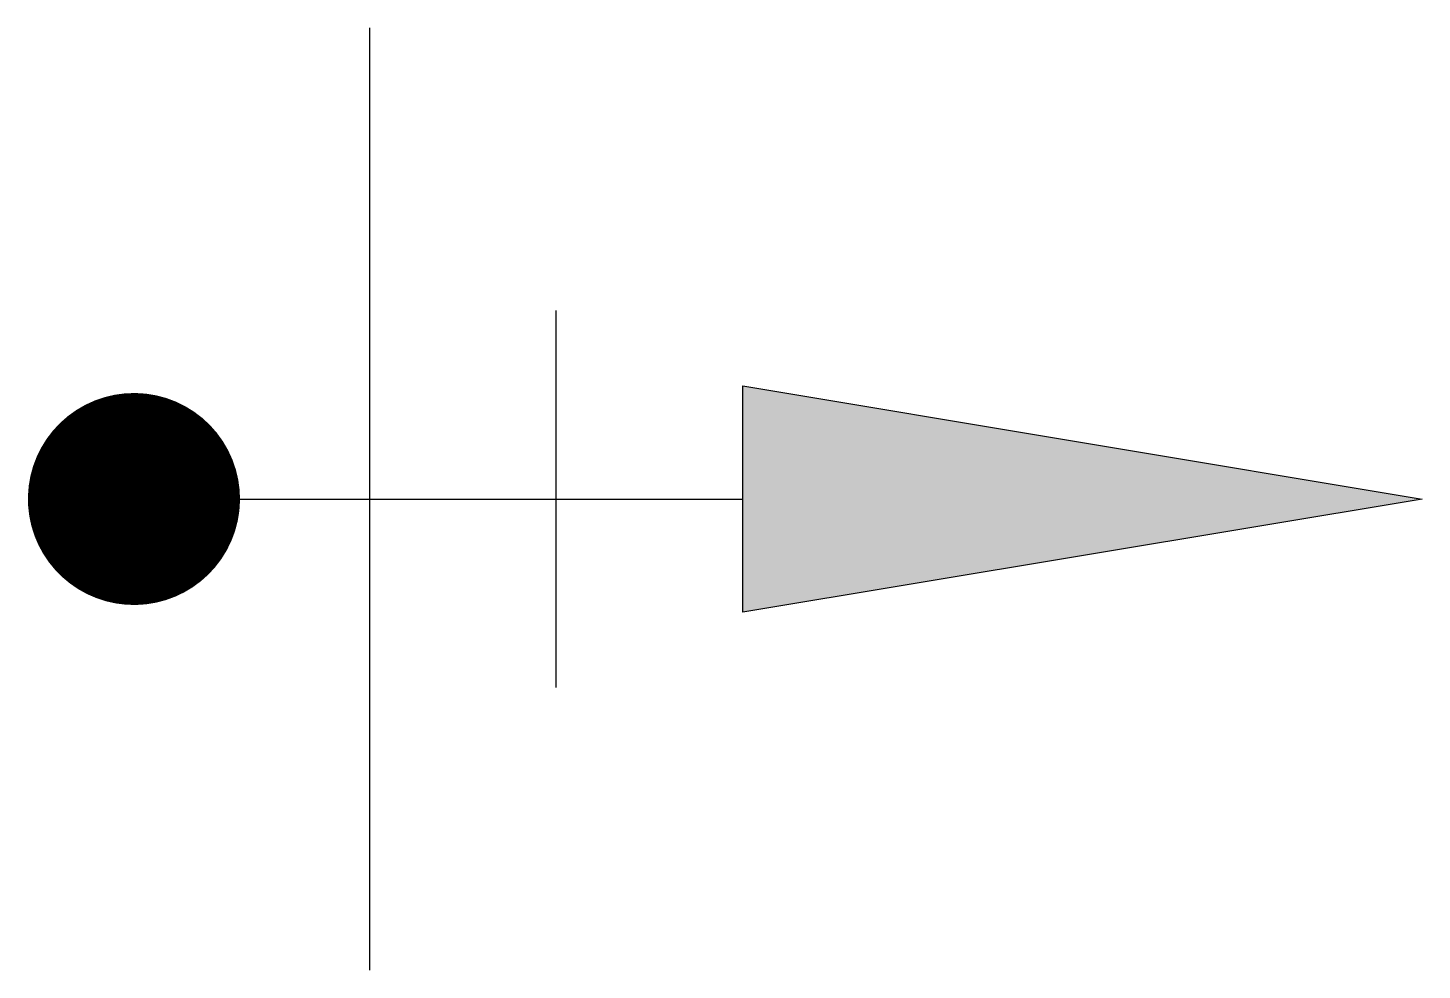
# Model space of a CAD drawing. Header units: inches. Extents: x -6.7 to 82, y -30 to 30.
import ezdxf

# ---------------------------------------------------------------- set-up
doc = ezdxf.new("R2010")
doc.units = ezdxf.units.IN
doc.header["$LTSCALE"] = 96
doc.header["$MEASUREMENT"] = 0

msp = doc.modelspace()

# ---------------------------------------------------------------- hatches: boundary and pattern name
h = msp.add_hatch(color=256)
h.dxf.hatch_style = 1
h.paths.add_polyline_path([(38.75, -7.2), (81.966, 0), (38.75, 7.2)])

# ---------------------------------------------------------------- linework, layer by layer
for p, q in [((15, -30), (15, 30)), ((26.875, -12), (26.875, 12)), ((0, 0), (38.75, 0))]:
    msp.add_line(p, q)
msp.add_lwpolyline([(38.75, -7.2), (38.75, 7.2), (81.966, 0)], close=True)
at = {"const_width": 6.75}
msp.add_lwpolyline([(2.954, -1.632, 1), (-2.954, 1.632, 1)], format="xyb", close=True, dxfattribs=at)

doc.saveas('drawing.dxf')
